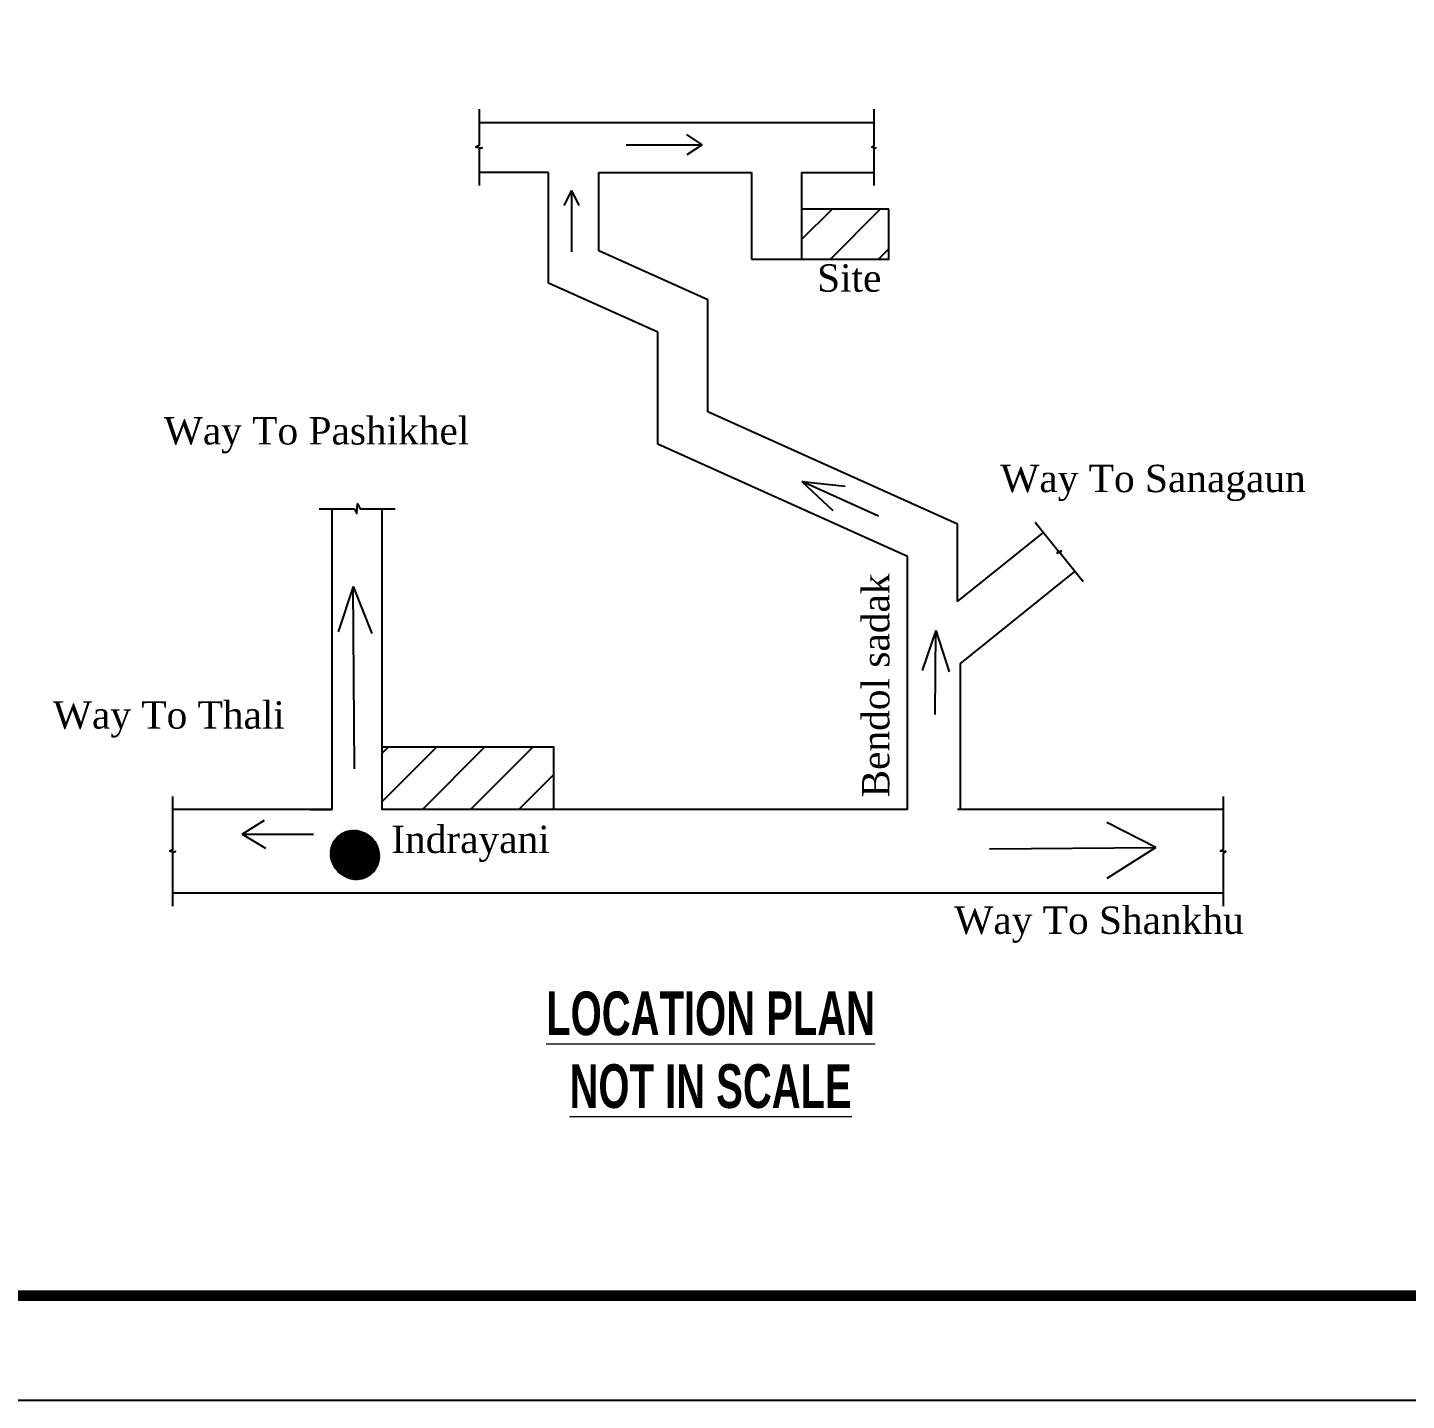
# Model space of a CAD drawing. Header units: inches. Extents: x -5142662 to -4941318, y -3361958 to -3160563.
# Drawn here: x -5010459 to -5009828, y -3262045 to -3261416 of the extents above; entities that cross this region are included whole.
import ezdxf

# ---------------------------------------------------------------- set-up
doc = ezdxf.new("R2010")
doc.units = ezdxf.units.IN
doc.header["$LTSCALE"] = 2
doc.header["$MEASUREMENT"] = 0
doc.linetypes.add('DASHED2', pattern=[0.375, 0.25, -0.125])
doc.layers.get('0').update_dxf_attribs({"linetype": 'CONTINUOUS'})
for name, color, linetype, lineweight in [('A_Title Text', 105, 'CONTINUOUS', 60), ('DW-SEC', 24, 'CONTINUOUS', 25), ('river', 7, 'DASHED2', 25), ('Text-100.w', 254, 'CONTINUOUS', 9)]:
    doc.layers.add(name, color=color, linetype=linetype, lineweight=lineweight)
doc.layers.add('WAll', color=20, linetype='CONTINUOUS')
doc.styles.add('14 INCH', font='times.ttf', dxfattribs={"height": 14})
doc.styles.add('Arial', font='arial.ttf', dxfattribs={"width": 0.8, "height": 12})

msp = doc.modelspace()

# ---------------------------------------------------------------- hatches: boundary and pattern name
at = {"layer": 'A_Title Text'}
h = msp.add_hatch(dxfattribs=at)
h.set_pattern_fill('ANSI31', color=256, scale=1.25)
h.set_pattern_definition([(45, (-5053475.24216, -3244667.9462), (-0.11048543456, 0.11048543456), [])])
h.paths.add_polyline_path([(-5010320.25, -3261794.92, 1), (-5010298.53, -3261794.92, 1)])
at = {"layer": 'DW-SEC'}
h = msp.add_hatch(dxfattribs=at)
h.set_pattern_fill('ANSI31', color=256, scale=125)
h.set_pattern_definition([(45, (-5053287.704, -3244326.77), (-11.0485435, 11.0485435), [])])
h.paths.add_polyline_path([(-5010104.79, -3261499.17), (-5010104.79, -3261522.03), (-5010064.82, -3261522.03), (-5010064.82, -3261499.17)])
h = msp.add_hatch(dxfattribs=at)
h.set_pattern_fill('ANSI31', color=256, scale=125)
h.set_pattern_definition([(45, (-5053475.242, -3244667.946), (-11.0485435, 11.0485435), [])])
h.paths.add_polyline_path([(-5010296.96, -3261745.53), (-5010296.96, -3261774.21), (-5010218.41, -3261774.21), (-5010218.41, -3261745.53)])

# ---------------------------------------------------------------- linework, layer by layer
msp.add_lwpolyline([(-5012411.5, -3262044.85), (-5012411.5, -3259799.81), (-5009236.7, -3259799.81), (-5009236.7, -3262044.85)], close=True)
at = {"const_width": 4.8}
msp.add_lwpolyline([(-5009284.7, -3261996.85), (-5009284.7, -3259847.81), (-5012267.5, -3259847.81), (-5012267.5, -3261996.85)], close=True, dxfattribs=at)
at = {"linetype": 'Continuous', "ltscale": 0.5}
msp.add_lwpolyline([(-5010325.9, -3261636.4), (-5010309.85, -3261636.4), (-5010308.56, -3261638.65), (-5010308.31, -3261634.23), (-5010307, -3261636.4), (-5010290.96, -3261636.4)], dxfattribs=at)
at = {"layer": 'river', "color": 1, "linetype": 'Continuous', "ltscale": 10}
for p, q in [((-5010252.54, -3261459.47), (-5010071.77, -3261459.47)), ((-5010150.3, -3261469.67), (-5010157.31, -3261465.02)), ((-5010185.14, -3261469.67), (-5010150.3, -3261469.67)), ((-5010150.3, -3261469.67), (-5010157.31, -3261474.32)), ((-5010220.69, -3261482.41), (-5010252.54, -3261482.41)), ((-5010220.69, -3261533.12), (-5010220.69, -3261482.41)), ((-5010197.75, -3261518.28), (-5010197.75, -3261482.41)), ((-5010197.75, -3261482.41), (-5010127.73, -3261482.41)), ((-5010127.73, -3261482.41), (-5010127.73, -3261522.03)), ((-5010104.79, -3261482.41), (-5010104.79, -3261522.03)), ((-5010104.79, -3261482.41), (-5010071.77, -3261482.41)), ((-5010210.28, -3261490.6), (-5010213.71, -3261497.48)), ((-5010210.28, -3261490.6), (-5010210.28, -3261518.8)), ((-5010210.28, -3261490.6), (-5010206.85, -3261497.48)), ((-5010147.79, -3261540.76), (-5010197.75, -3261518.28)), ((-5010127.73, -3261522.03), (-5010104.79, -3261522.03)), ((-5010170.74, -3261555.59), (-5010220.69, -3261533.12)), ((-5010147.79, -3261591.98), (-5010147.79, -3261540.76)), ((-5010170.74, -3261606.81), (-5010170.74, -3261555.59)), ((-5010033.38, -3261643.46), (-5010147.79, -3261591.98)), ((-5010056.32, -3261658.29), (-5010170.74, -3261606.81)), ((-5010069.55, -3261639.82), (-5010104.66, -3261624.02)), ((-5010104.66, -3261624.02), (-5010084.86, -3261626.07)), ((-5010104.66, -3261624.02), (-5010090.43, -3261637.2)), ((-5010319.9, -3261774.21), (-5010319.9, -3261636.4)), ((-5010296.96, -3261774.21), (-5010296.96, -3261636.4)), ((-5010033.38, -3261678.92), (-5010033.38, -3261643.46)), ((-5010033.38, -3261678.92), (-5009993.95, -3261647.23)), ((-5010056.32, -3261774.21), (-5010056.32, -3261658.29)), ((-5010032.18, -3261707.39), (-5009979.58, -3261665.11)), ((-5010310.18, -3261672.08), (-5010317.19, -3261692.8)), ((-5010309.71, -3261755.57), (-5010310.18, -3261672.08)), ((-5010310.18, -3261672.08), (-5010301.74, -3261693.59)), ((-5010043.26, -3261692.14), (-5010049.63, -3261710.46)), ((-5010043.66, -3261730.64), (-5010043.26, -3261692.14)), ((-5010043.26, -3261692.14), (-5010037.2, -3261711.1)), ((-5010032.18, -3261707.39), (-5010032.18, -3261774.21)), ((-5010319.9, -3261774.21), (-5010393.01, -3261774.21)), ((-5010361.11, -3261785.43), (-5010350.91, -3261779.06)), ((-5010329.77, -3261774.21), (-5010319.9, -3261774.21)), ((-5010056.32, -3261774.21), (-5010296.96, -3261774.21)), ((-5009911.6, -3261774.21), (-5010033.38, -3261774.21)), ((-5010361.11, -3261785.43), (-5010350.43, -3261791.96)), ((-5010361.11, -3261785.43), (-5010328.45, -3261785.43)), ((-5009942.51, -3261791.58), (-5009964.97, -3261780.1)), ((-5010018.66, -3261792.21), (-5009942.51, -3261791.58)), ((-5009942.51, -3261791.58), (-5009964.97, -3261805.76)), ((-5009911.5, -3261812.45), (-5010392.97, -3261812.45))]:
    msp.add_line(p, q, dxfattribs=at)
for points in [[(-5010252.54, -3261453.47), (-5010252.54, -3261469.98), (-5010254.07, -3261470.81), (-5010251.08, -3261471.06), (-5010252.54, -3261471.79), (-5010252.54, -3261488.41)], [(-5010071.77, -3261453.47), (-5010071.77, -3261470.33), (-5010072.68, -3261470.81), (-5010070.82, -3261471.06), (-5010071.77, -3261471.52), (-5010071.77, -3261488.41)], [(-5009997.71, -3261642.55), (-5009987.18, -3261655.66), (-5009987.74, -3261656.8), (-5009985.84, -3261655.64), (-5009986.38, -3261656.64), (-5009975.82, -3261669.78)], [(-5010393.01, -3261768.21), (-5010393.01, -3261792.62), (-5010394.23, -3261793.2), (-5010391.72, -3261793.45), (-5010393.01, -3261794), (-5010393.01, -3261818.45)], [(-5009911.5, -3261818.45), (-5009911.5, -3261794.03), (-5009910.41, -3261793.45), (-5009912.79, -3261793.2), (-5009911.5, -3261792.32), (-5009911.5, -3261768.21)]]:
    msp.add_lwpolyline(points, dxfattribs=at)
msp.add_lwpolyline([(-5010218.41, -3261774.21), (-5010296.96, -3261774.21), (-5010296.96, -3261745.53), (-5010218.41, -3261745.53)], close=True, dxfattribs=at)
msp.add_circle((-5010309.39, -3261794.92), 10.86, dxfattribs=at)
at = {"layer": 'WAll'}
msp.add_lwpolyline([(-5010064.82, -3261499.17), (-5010104.79, -3261499.17), (-5010104.79, -3261522.03), (-5010064.82, -3261522.03)], close=True, dxfattribs=at)

# ---------------------------------------------------------------- texts
at = {"layer": 'river', "color": 7, "linetype": 'Continuous', "ltscale": 10, "char_height": 12.543, "width": 211.8878, "style": '14 INCH'}
for s, insert, attachment_point in [('Site', (-5010068.22, -3261524.45), 3), ('Way To Pashikhel', (-5010396.99, -3261594.45), 1), ('Way To Sanagaun', (-5009873.8, -3261616.27), 3), ('Way To Thali', (-5010447.81, -3261724.61), 1), ('Indrayani', (-5010292.8, -3261781.59), 1), ('Way To Shankhu', (-5010034.82, -3261818.61), 1)]:
    msp.add_mtext(s, dxfattribs=dict(at, insert=insert, attachment_point=attachment_point))
at = {"layer": 'river', "color": 7, "linetype": 'Continuous', "ltscale": 10, "insert": (-5010064.37, -3261768.68), "char_height": 12.543, "width": 211.8878, "attachment_point": 7, "rotation": 90, "style": '14 INCH'}
msp.add_mtext('Bendol sadak', dxfattribs=at)
at = {"layer": 'Text-100.w', "insert": (-5010146.48, -3261857.54), "char_height": 20, "width": 569.1024, "attachment_point": 2, "style": 'Arial'}
msp.add_mtext('\\A1;{\\fArial Narrow|b1|i0|c0|p34;\\LLOCATION PLAN \\PNOT IN SCALE\\H1.02132x; }', dxfattribs=at)

doc.saveas('drawing.dxf')
